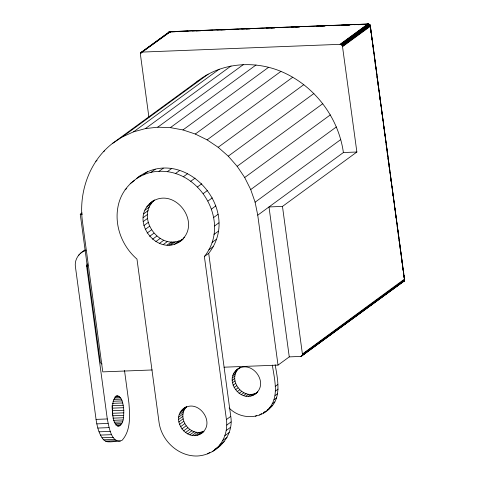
<?xml version="1.0" encoding="UTF-8"?>
<svg xmlns="http://www.w3.org/2000/svg" width="480" height="480" viewBox="0 0 480 480"><rect width="100%" height="100%" fill="white"/><g stroke="black" fill="none" stroke-linecap="round" stroke-linejoin="round"><path stroke-width="0.72" d="M112.572 414.528L112.074 406.308M117.642 426.204C124.422 425.292 123.588 415.422 123.81 410.262C123.132 405.366 122.874 395.688 116.052 395.934M168.762 32.802L168.534 32.892C168.024 32.586 169.992 31.14 170.73 31.95M212.256 451.578C222.984 445.032 228.18 431.778 226.422 419.556L204.378 256.5C231.426 223.134 200.622 169.242 158.988 171.342C139.968 171.81 122.82 186.006 118.482 204.474C113.652 224.334 121.68 245.904 136.974 259.104L159.018 422.16C161.424 440.724 178.434 456.672 197.472 456C216.834 454.896 234.228 436.188 230.748 416.394L208.704 253.338C243.786 208.812 182.268 141.912 136.362 178.602M204 431.4C188.124 446.724 166.734 416.664 186.462 406.656M199.266 434.484L203.592 431.322C189.84 437.406 175.848 417.228 186.72 406.68M257.016 392.628C241.482 406.704 221.016 377.988 239.454 367.902L235.212 371.436M257.532 392.25C244.356 401.094 227.658 381.384 237.81 369.534M402.942 281.484L402.588 281.796L403.848 281.298L404.556 280.272L403.968 275.232M124.5 370.44L128.922 403.134C129.894 415.494 130.95 430.482 122.064 440.328C111.15 444.606 108.834 425.88 107.292 418.956L86.694 266.616L87.18 263.832M224.1 367.194L278.022 365.112L289.266 356.886L268.992 206.946L282.474 206.424L356.874 152.016L342.414 45.864L341.436 44.724L340.056 44.328L141.66 52.098L140.652 52.992L140.412 54.39L148.944 117.498M275.154 364.686C277.758 379.716 282.612 400.584 266.862 410.544C280.116 399.102 274.464 379.764 272.358 365.112M289.266 356.886L300.846 356.412L301.998 355.71L302.454 354.39L282.474 206.424M404.316 279.264C405.768 279.924 402.558 282.516 402.84 281.484M183.168 239.058C158.928 261.33 125.658 218.226 153.696 200.496M177.936 242.706L182.262 239.544C159.456 251.862 134.706 217.062 154.686 199.932M168.108 33.414L168.198 33.066M342.618 46.584L370.302 26.34L369.81 24.756L368.028 24.018L170.166 31.644L169.098 32.43L170.31 31.632M301.488 356.16L403.848 281.298L404.604 280.002L370.386 25.986L369.984 24.966L368.904 24.324L369.81 24.756M142.344 51.96L170.454 31.68M168.342 32.976C168.408 32.292 169.986 31.11 170.208 31.992M169.722 31.89L170.028 31.71L169.038 32.004L141.084 52.458M168.852 32.508L169.878 31.68M403.122 281.496L402.588 281.796L403.938 281.184L403.92 280.71M404.238 280.416L402.588 281.796L403.038 281.49M278.022 365.112L257.748 215.172L343.392 152.532C338.472 117.054 314.04 85.158 280.932 71.394C254.046 60.174 221.286 62.694 198.006 80.874L112.356 143.514C88.956 161.748 78.444 192.972 82.5 221.934L102.774 371.874L152.202 369.966M85.422 250.158C78.87 252.93 74.184 259.77 75.462 267.054L96.054 419.388C97.026 425.772 98.484 432.282 102.024 437.778C105.738 444.576 114.318 440.7 120.324 441.21M181.002 240.642C201.984 222.966 175.074 186.63 152.076 201.684M254.934 394.152C270.21 383.376 251.406 358.338 236.856 369.804M168.528 32.46L170.028 31.71L140.652 52.992M403.71 281.016L403.572 281.502M196.422 82.32L198.006 80.874M402.936 281.754L403.29 281.544L402.768 281.67M404.508 280.35L302.328 355.098M403.266 281.652L403.818 281.052M403.608 281.34L404.484 280.122L404.472 278.946M201.3 433.374C216.57 422.946 197.616 397.38 183.216 409.026M137.898 177.72L140.682 175.44M168.768 32.208L170.028 31.71M229.14 407.994C239.676 418.98 258.672 419.796 269.46 408.642M220.698 445.362L214.608 449.4M140.844 52.704L169.776 31.758M140.424 53.658L141.63 52.776M112.356 143.514L122.484 136.842L208.134 74.202M103.404 151.71L104.61 150.828M122.484 136.842L133.584 131.832L219.228 69.198M95.808 161.274L97.014 160.386M133.584 131.832L145.422 128.592L231.072 65.952M145.422 128.592L157.77 127.182L243.414 64.542M157.77 127.182L170.364 127.632L256.014 64.992M170.364 127.632L182.958 129.93L268.602 67.29M102.072 363.996L100.836 363.186L100.218 361.824L80.262 214.23L82.08 212.898M182.958 129.93L195.288 134.034L280.932 71.394M130.23 183.618L134.556 180.456M143.334 174.822L147.66 171.66M125.112 189.726L126.732 188.538M150.948 172.38L155.274 169.212M158.988 171.342L163.314 168.18M195.288 134.034L207.102 139.86L292.752 77.22M340.056 44.328L367.74 24.084L368.448 24.324M340.41 44.346L368.118 24.054L369.756 24.69L370.464 26.148M340.764 44.418L368.502 24.114L369.528 24.51L370.23 25.974L342.546 46.218M341.112 44.544L368.868 24.21L367.74 24.084L369.21 24.318L341.436 44.724M167.22 171.75L171.546 168.588M341.736 44.952L369.534 24.57L368.166 24.048L169.734 31.722M342.006 45.222L369.816 24.822L368.988 24.792M342.234 45.528L369.984 24.966M342.414 45.864L370.248 25.44L369.402 25.104M175.416 173.586L179.742 170.418M207.102 139.86L218.166 147.282L303.816 84.648M183.33 176.79L187.656 173.628M80.148 253.536L85.074 249.912M78.498 255.276L79.698 254.4M149.22 204.03L153.546 200.868M146.838 206.886L151.164 203.724M145.002 210.168L149.328 207.006M143.766 213.786L148.092 210.618M190.752 181.284L195.072 178.122M143.166 217.626L147.492 214.464M218.166 147.282L228.252 156.162L313.902 93.522M143.214 221.586L147.54 218.424M86.652 265.884L87.852 265.002M86.694 266.616L87.894 265.74M143.916 225.552L148.242 222.39M197.454 186.93L201.78 183.768M145.242 229.404L149.568 226.242M228.252 156.162L237.156 166.308L322.806 103.674M147.162 233.034L151.488 229.872M203.256 193.572L207.576 190.41M149.616 236.346L153.942 233.178M152.538 239.232L156.864 236.064M207.984 201.018L212.31 197.856M155.838 241.614L160.164 238.446M257.748 215.172L255.096 202.2L250.716 189.564L244.698 177.522L330.342 114.882M159.426 243.42L163.752 240.258M211.506 209.058L215.832 205.896M163.2 244.608L167.526 241.44M167.046 245.13L171.372 241.968M168.966 245.142L173.292 241.98M170.856 244.986L175.182 241.824M174.522 244.17L178.848 241.008M183.63 238.032L184.71 237.24M250.716 189.564L336.366 126.93M213.726 217.458L218.052 214.296M214.572 225.978L218.898 222.816M255.096 202.2L340.746 139.566M214.026 234.378L218.352 231.216M212.1 242.412L216.426 239.25M208.854 249.858L213.18 246.696M204.378 256.5L208.704 253.338M238.77 368.508L240.33 367.374M181.578 410.658L185.904 407.496M180.252 412.584L184.578 409.422M233.892 373.356L236.49 371.46M179.292 414.75L183.618 411.588M232.932 375.522L235.524 373.626M178.716 417.09L183.042 413.922M232.356 377.862L234.948 375.96M178.542 419.532L182.868 416.37M232.182 380.31L234.774 378.408M178.776 422.022L183.102 418.854M232.416 382.794L235.008 380.892M179.412 424.47L183.738 421.308M233.052 385.242L235.644 383.346M180.432 426.822L184.758 423.654M234.066 387.594L236.664 385.692M181.8 428.994L186.126 425.832M235.44 389.766L238.038 387.87M183.486 430.938L187.812 427.776M237.126 391.71L239.724 389.814M185.442 432.588L189.768 429.426M239.076 393.36L241.674 391.464M187.602 433.902L191.928 430.74M241.242 394.68L243.834 392.778M189.912 434.844L194.238 431.682M243.546 395.616L246.144 393.72M302.43 354.024L404.592 279.012M302.454 354.39L404.538 279.732L404.664 279.09M302.418 354.756L404.502 280.092L404.682 279.462M192.3 435.384L196.626 432.216M245.94 396.156L248.532 394.254M300.846 356.412L404.274 280.758L404.46 279.696M301.176 356.316L404.082 281.046L404.502 280.092L370.302 26.34L369.42 24.708L367.74 24.084L368.832 24.138L369.666 25.128M194.7 435.498L199.026 432.336M248.34 396.27L250.938 394.374M197.046 435.198L201.372 432.036M250.686 395.97L253.278 394.074M252.906 395.256L255.498 393.36M256.722 392.682L257.76 391.92M226.422 419.556L230.748 416.394M275.238 386.406L277.83 384.504M226.752 425.07L231.078 421.908M275.508 390.996L278.106 389.1M226.242 430.482L230.568 427.314M275.088 395.508L277.68 393.606M224.91 435.654L229.236 432.492M273.972 399.816L276.57 397.92M272.202 403.824L274.794 401.928M255.456 416.244L256.494 415.482M222.78 440.46L227.106 437.298M259.596 415.002L261.672 413.484M269.808 407.43L272.406 405.528M219.912 444.786L224.238 441.624M207.654 453.876L209.82 452.298M263.43 413.088L266.028 411.192L263.472 412.47M403.194 281.508L402.588 281.796M168.798 32.316L169.68 32.07L169.368 32.364M84.216 251.034L85.956 250.512M117.552 395.88C112.17 397.968 112.716 405.762 112.356 410.538C112.956 415.704 112.818 424.854 119.142 426.144M368.694 24.162L367.74 24.084L368.862 24.174M367.878 24.012L368.496 24.084L367.98 24.012M367.74 24.084L369.498 24.636L370.41 26.238M169.938 31.848L175.086 31.614M107.298 441.774L109.092 441.642M179.58 31.44L187.818 31.122M192.312 30.948L200.55 30.63M204.294 30.486L212.532 30.168M217.026 29.994L225.264 29.676M229.008 29.532L237.996 29.184M241.74 29.04L249.978 28.722M254.472 28.548L262.71 28.23M266.454 28.086L274.692 27.768M279.186 27.594L287.424 27.276M291.174 27.132L299.412 26.814M303.9 26.646L312.144 26.328M316.632 26.154L324.87 25.836M328.62 25.692L336.858 25.374M341.352 25.2L349.59 24.882M354.078 24.708L362.316 24.39M366.066 24.246L368.688 24.318M171.48 31.92L175.224 31.776M184.212 31.428L187.956 31.284M196.194 30.966L200.688 30.792M208.926 30.474L212.67 30.33M220.908 30.012L225.402 29.838M233.64 29.52L238.134 29.352M246.372 29.034L250.116 28.89M258.354 28.572L262.848 28.398M271.086 28.08L274.83 27.936M283.818 27.588L287.562 27.444M295.8 27.126L299.544 26.982M308.532 26.634L312.276 26.49M320.514 26.172L325.008 25.998M333.246 25.68L336.99 25.536M345.978 25.188L349.722 25.044M357.96 24.726L362.454 24.552M343.392 152.532L356.874 152.016M80.262 214.23L82.512 214.14M116.28 396.162L118.53 396.072M114.996 396.87L119.49 396.696M114.426 397.968L120.414 397.74M113.784 399.45L121.272 399.156M113.052 401.268L122.04 400.92M112.212 403.38L122.694 402.978M111.984 405.696L123.216 405.264M112.356 408.15L123.594 407.718M112.572 410.7L123.81 410.262M112.626 413.268L123.858 412.836M112.512 415.788L123.75 415.356M112.986 418.158L123.474 417.75M96.054 419.388L107.292 418.956M113.304 420.33L123.042 419.952M114.234 422.22L122.472 421.902M96.81 423.87L108.042 423.438M115.032 423.792L121.77 423.534M115.728 425.01L120.972 424.806M117.09 425.802L120.084 425.688M97.812 428.052L109.044 427.614M99.036 431.82L110.268 431.388M100.452 435.09L111.684 434.658M102.024 437.778L113.256 437.346M103.716 439.818L114.954 439.386M105.492 441.162L116.724 440.73M368.988 24.198L370.182 25.554M170.196 31.638L170.472 31.968M237.156 166.308L244.698 177.522M370.356 26.658L371.562 35.562M371.766 37.05L372.066 39.276M372.264 40.758L372.564 42.984M372.768 44.466L373.968 53.37M374.172 54.858L374.472 57.084M374.67 58.566L376.38 71.178M376.578 72.666L376.878 74.892M377.082 76.374L378.786 88.986M378.984 90.474L379.29 92.7M379.488 94.182L380.694 103.086M380.892 104.568L381.192 106.794M381.396 108.282L383.1 120.894M383.298 122.376L383.604 124.608M383.802 126.09L385.506 138.702M385.71 140.19L386.01 142.416M386.208 143.898L387.918 156.51M388.116 157.998L389.82 170.61M390.024 172.092L390.324 174.318M390.522 175.806L391.728 184.71M391.926 186.192L392.232 188.418M392.43 189.9L394.134 202.518M394.338 204L394.638 206.226M394.836 207.708L396.546 220.326M396.744 221.808L397.044 224.034M397.248 225.522L398.952 238.134M399.15 239.616L400.356 248.52M400.554 250.008L401.358 255.942M401.562 257.424L402.762 266.328M402.966 267.816L403.764 273.75M370.278 27.348L370.482 28.83M370.782 31.056L370.98 32.538M371.784 38.478L371.982 39.96M372.69 45.156L372.888 46.638M373.188 48.864L373.392 50.352M374.592 59.256L374.796 60.738M375.096 62.964L375.294 64.446M375.594 66.672L375.798 68.16M377.004 77.064L377.202 78.546M377.502 80.772L377.706 82.254M378.006 84.48L378.204 85.968M379.41 94.872L379.608 96.354M379.908 98.58L380.112 100.062M380.412 102.288L380.61 103.776M381.312 108.966L381.516 110.454M381.816 112.68L382.02 114.162M382.32 116.388L382.518 117.87M383.724 126.774L383.922 128.262M384.222 130.488L384.426 131.97M384.726 134.196L384.924 135.684M386.13 144.588L386.334 146.07M386.634 148.296L386.832 149.778M387.132 152.004L387.336 153.492M388.038 158.682L388.236 160.17M388.536 162.396L388.74 163.878M389.04 166.104L389.238 167.586M390.444 176.49L390.648 177.978M390.948 180.204L391.146 181.686M391.446 183.912L391.65 185.394M392.352 190.59L392.55 192.072M392.85 194.298L393.054 195.786M393.354 198.012L393.552 199.494M394.758 208.398L394.962 209.88M395.262 212.106L395.46 213.594M395.76 215.82L395.964 217.302M397.164 226.206L397.368 227.694M397.668 229.92L397.866 231.402M398.172 233.628L398.37 235.11M399.072 240.306L399.276 241.788M399.576 244.014L399.774 245.502M400.074 247.728L400.278 249.21M400.578 251.436L400.776 252.918M401.478 258.114L401.682 259.596M401.982 261.822L402.18 263.31M402.984 269.244L403.188 270.726M403.89 275.922L404.088 277.404"/></g></svg>
